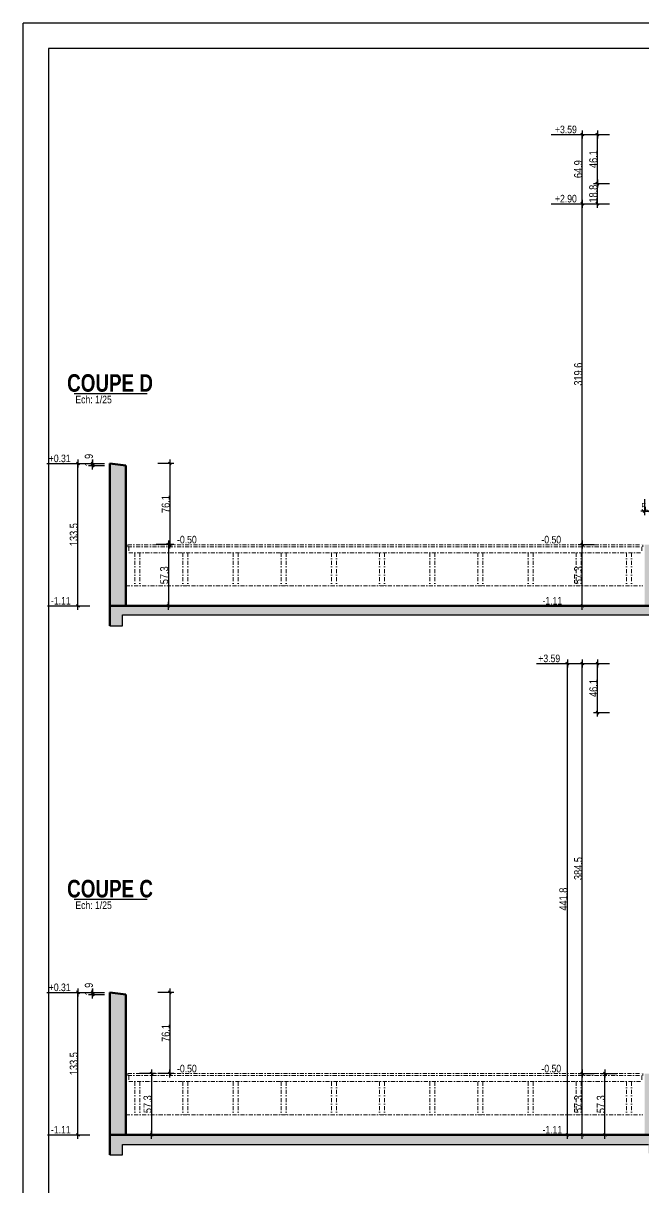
# Model space of a CAD drawing. Header units: millimetres. Extents: x 27344 to 33753, y -41751 to -37578.
# Drawn here: x 27344 to 28506, y -39761 to -37578 of the extents above; entities that cross this region are included whole.
import ezdxf
from ezdxf.enums import TextEntityAlignment as Align

# ---------------------------------------------------------------- set-up
doc = ezdxf.new("R2010")
doc.units = ezdxf.units.MM
doc.linetypes.add('TIRETPTX2', pattern=[50.8, 25.4, -12.7, 0, -12.7])
for name, color, linetype in [('01-Cad  2', 1, 'Continuous'), ('01_cote_gen', 4, 'Continuous'), ('01_poch_BN', 9, 'Continuous'), ('01_texte', 230, 'Continuous'), ('AA_COTES', 2, 'Continuous')]:
    doc.layers.add(name, color=color, linetype=linetype)
doc.layers.add('01_murs_coup', color=5, linetype='Continuous', lineweight=60)
doc.layers.add('01_tram_axes', color=2, linetype='TIRETPTX2', lineweight=9)
doc.styles.add('ARIAL NA', font='ARIALN.TTF')
doc.styles.add('impact', font='impact.ttf')
doc.styles.add('STYLE2', font='ARIALN.TTF')
doc.dimstyles.new('JB25', dxfattribs={"dimscale": 0.1, "dimtxt": 150, "dimasz": 15, "dimexe": 0.1, "dimexo": 0.1, "dimgap": 0.09, "dimtad": 1, "dimdec": 1, "dimlfac": 0.5, "dimdsep": 46, "dimtxsty": 'STYLE2', "dimblk1": 'BOND_G', "dimblk2": 'BOND_D', "dimsah": 1, "dimcen": 1.5, "dimdle": 0.01, "dimse1": 1, "dimse2": 1, "dimclrd": 4, "dimclre": 2, "dimclrt": 6, "dimazin": 2, "dimtfac": 2.333333, "dimtdec": 1, "dimtix": 1, "dimtmove": 2, "dimatfit": 3, "dimldrblk": 'BOND_G', "dimfxl": 1, "dimtolj": 1, "dimtzin": 0, "dimarcsym": 0})

# ---------------------------------------------------------------- blocks, each defined once
blk = doc.blocks.new('BOND_G')
at = {"layer": 'AA_COTES', "color": 0}
for p, q in [((0, -5), (0, 15)), ((5, 0), (-5, 0)), ((1.8, 1.8), (-1.8, -1.8))]:
    blk.add_line(p, q, dxfattribs=at)
blk = doc.blocks.new('BOND_D')
at = {"layer": 'AA_COTES', "color": 0}
for p, q in [((5, 0), (-5, 0)), ((-1.8, -1.8), (1.8, 1.8)), ((0, 5), (0, -15))]:
    blk.add_line(p, q, dxfattribs=at)
blk = doc.blocks.new('*D3656')
at = {"layer": '01_cote_gen', "color": 4, "lineweight": -2, "ltscale": 0.1, "transparency": 16777216}
blk.add_line((27445.8, -39659.8), (27445.8, -39395.9), dxfattribs=at)
at = {"layer": 'Defpoints', "color": 0, "ltscale": 0.1, "transparency": 16777216}
for p in [(27445.8, -39394.4), (27505.6, -39394.4), (27505.6, -39661.3)]:
    blk.add_point(p, dxfattribs=at)
at = {"layer": '01_cote_gen', "color": 4, "lineweight": -2, "ltscale": 0.1, "transparency": 16777216, "xscale": 1.5, "yscale": 1.5, "zscale": 1.5}
for name, p, rotation in [('BOND_D', (27445.8, -39394.4), 90), ('BOND_G', (27445.8, -39661.3), 270)]:
    blk.add_blockref(name, p, dxfattribs=dict(at, rotation=rotation))
at = {"layer": '01_cote_gen', "color": 6, "ltscale": 0.1, "transparency": 16777216, "insert": (27438.1, -39527.9), "char_height": 15, "attachment_point": 5, "rotation": 90, "style": 'STYLE2'}
blk.add_mtext('\\A1;133.5', dxfattribs=at)
blk = doc.blocks.new('*D3657')
at = {"layer": '01_cote_gen', "color": 4, "lineweight": -2, "ltscale": 0.1, "transparency": 16777216}
blk.add_line((27473.3, -39396.6), (27473.3, -39395.9), dxfattribs=at)
at = {"layer": 'Defpoints', "color": 0, "ltscale": 0.1, "transparency": 16777216}
for p in [(27473.3, -39394.4), (27505.6, -39394.4), (27535.7, -39398.1)]:
    blk.add_point(p, dxfattribs=at)
at = {"layer": '01_cote_gen', "color": 4, "lineweight": -2, "ltscale": 0.1, "transparency": 16777216, "xscale": 1.5, "yscale": 1.5, "zscale": 1.5}
for name, p, rotation in [('BOND_D', (27473.3, -39394.4), 90), ('BOND_G', (27473.3, -39398.1), 270)]:
    blk.add_blockref(name, p, dxfattribs=dict(at, rotation=rotation))
at = {"layer": '01_cote_gen', "color": 6, "ltscale": 0.1, "transparency": 16777216, "insert": (27466.3, -39388.2), "char_height": 15, "attachment_point": 5, "rotation": 90, "style": 'STYLE2'}
blk.add_mtext('\\A1;1.9', dxfattribs=at)
blk = doc.blocks.new('*D3658')
at = {"layer": '01_cote_gen', "color": 4, "lineweight": -2, "ltscale": 0.1, "transparency": 16777216}
blk.add_line((27618, -39395.9), (27618, -39545.2), dxfattribs=at)
at = {"layer": 'Defpoints', "color": 0, "ltscale": 0.1, "transparency": 16777216}
for p in [(27505.6, -39394.4), (27606.8, -39546.7), (27618, -39546.7)]:
    blk.add_point(p, dxfattribs=at)
at = {"layer": '01_cote_gen', "color": 4, "lineweight": -2, "ltscale": 0.1, "transparency": 16777216, "xscale": 1.5, "yscale": 1.5, "zscale": 1.5}
for name, p, rotation in [('BOND_G', (27618, -39394.4), 90), ('BOND_D', (27618, -39546.7), 270)]:
    blk.add_blockref(name, p, dxfattribs=dict(at, rotation=rotation))
at = {"layer": '01_cote_gen', "color": 6, "ltscale": 0.1, "transparency": 16777216, "insert": (27610.3, -39470.5), "char_height": 15, "attachment_point": 5, "rotation": 90, "style": 'STYLE2'}
blk.add_mtext('\\A1;76.1', dxfattribs=at)
blk = doc.blocks.new('*D3659')
at = {"layer": '01_cote_gen', "color": 4, "lineweight": -2, "ltscale": 0.1, "transparency": 16777216}
blk.add_line((27583.9, -39548.2), (27583.9, -39659.8), dxfattribs=at)
at = {"layer": 'Defpoints', "color": 0, "ltscale": 0.1, "transparency": 16777216}
for p in [(27596.8, -39546.7), (27579.7, -39661.3), (27583.9, -39661.3)]:
    blk.add_point(p, dxfattribs=at)
at = {"layer": '01_cote_gen', "color": 4, "lineweight": -2, "ltscale": 0.1, "transparency": 16777216, "xscale": 1.5, "yscale": 1.5, "zscale": 1.5}
for name, p, rotation in [('BOND_G', (27583.9, -39546.7), 90), ('BOND_D', (27583.9, -39661.3), 270)]:
    blk.add_blockref(name, p, dxfattribs=dict(at, rotation=rotation))
at = {"layer": '01_cote_gen', "color": 6, "ltscale": 0.1, "transparency": 16777216, "insert": (27576.3, -39604), "char_height": 15, "attachment_point": 5, "rotation": 90, "style": 'STYLE2'}
blk.add_mtext('\\A1;57.3', dxfattribs=at)
blk = doc.blocks.new('*D3660')
at = {"layer": '01_cote_gen', "color": 4, "lineweight": -2, "ltscale": 0.1, "transparency": 16777216}
blk.add_line((28362.8, -39659.8), (28362.8, -38779.2), dxfattribs=at)
at = {"layer": 'Defpoints', "color": 0, "ltscale": 0.1, "transparency": 16777216}
for p in [(28362.8, -38777.7), (28411.9, -38777.7), (28507.6, -39661.3)]:
    blk.add_point(p, dxfattribs=at)
at = {"layer": '01_cote_gen', "color": 4, "lineweight": -2, "ltscale": 0.1, "transparency": 16777216, "xscale": 1.5, "yscale": 1.5, "zscale": 1.5}
for name, p, rotation in [('BOND_D', (28362.8, -38777.7), 90), ('BOND_G', (28362.8, -39661.3), 270)]:
    blk.add_blockref(name, p, dxfattribs=dict(at, rotation=rotation))
at = {"layer": '01_cote_gen', "color": 6, "ltscale": 0.1, "transparency": 16777216, "insert": (28355.2, -39219.5), "char_height": 15, "attachment_point": 5, "rotation": 90, "style": 'STYLE2'}
blk.add_mtext('\\A1;441.8', dxfattribs=at)
blk = doc.blocks.new('*D3661')
at = {"layer": '01_cote_gen', "color": 4, "lineweight": -2, "ltscale": 0.1, "transparency": 16777216}
blk.add_line((28433.1, -39659.8), (28433.1, -39548.2), dxfattribs=at)
at = {"layer": 'Defpoints', "color": 0, "ltscale": 0.1, "transparency": 16777216}
for p in [(28433.1, -39546.7), (29002, -39546.7), (28449.5, -39661.3)]:
    blk.add_point(p, dxfattribs=at)
at = {"layer": '01_cote_gen', "color": 4, "lineweight": -2, "ltscale": 0.1, "transparency": 16777216, "xscale": 1.5, "yscale": 1.5, "zscale": 1.5}
for name, p, rotation in [('BOND_D', (28433.1, -39546.7), 90), ('BOND_G', (28433.1, -39661.3), 270)]:
    blk.add_blockref(name, p, dxfattribs=dict(at, rotation=rotation))
at = {"layer": '01_cote_gen', "color": 6, "ltscale": 0.1, "transparency": 16777216, "insert": (28425.4, -39604), "char_height": 15, "attachment_point": 5, "rotation": 90, "style": 'STYLE2'}
blk.add_mtext('\\A1;57.3', dxfattribs=at)
blk = doc.blocks.new('*D3540')
at = {"layer": '01_cote_gen', "color": 4, "lineweight": -2, "ltscale": 0.1, "transparency": 16777216}
blk.add_line((28390.7, -39659.8), (28390.7, -39548.2), dxfattribs=at)
at = {"layer": 'Defpoints', "color": 0, "ltscale": 0.1, "transparency": 16777216}
for p in [(28390.7, -39546.7), (28445.7, -39546.7), (28445.7, -39661.3)]:
    blk.add_point(p, dxfattribs=at)
at = {"layer": '01_cote_gen', "color": 4, "lineweight": -2, "ltscale": 0.1, "transparency": 16777216, "xscale": 1.5, "yscale": 1.5, "zscale": 1.5}
for name, p, rotation in [('BOND_D', (28390.7, -39546.7), 90), ('BOND_G', (28390.7, -39661.3), 270)]:
    blk.add_blockref(name, p, dxfattribs=dict(at, rotation=rotation))
at = {"layer": '01_cote_gen', "color": 6, "ltscale": 0.1, "transparency": 16777216, "insert": (28383, -39604), "char_height": 15, "attachment_point": 5, "rotation": 90, "style": 'STYLE2'}
blk.add_mtext('\\A1;57.3', dxfattribs=at)
blk = doc.blocks.new('*D3662')
at = {"layer": '01_cote_gen', "color": 4, "lineweight": -2, "ltscale": 0.1, "transparency": 16777216}
blk.add_line((28390.7, -39545.2), (28390.7, -38779.2), dxfattribs=at)
at = {"layer": 'Defpoints', "color": 0, "ltscale": 0.1, "transparency": 16777216}
for p in [(28390.7, -38777.7), (28411.9, -38777.7), (28437.7, -39546.7)]:
    blk.add_point(p, dxfattribs=at)
at = {"layer": '01_cote_gen', "color": 4, "lineweight": -2, "ltscale": 0.1, "transparency": 16777216, "xscale": 1.5, "yscale": 1.5, "zscale": 1.5}
for name, p, rotation in [('BOND_D', (28390.7, -38777.7), 90), ('BOND_G', (28390.7, -39546.7), 270)]:
    blk.add_blockref(name, p, dxfattribs=dict(at, rotation=rotation))
at = {"layer": '01_cote_gen', "color": 6, "ltscale": 0.1, "transparency": 16777216, "insert": (28383, -39162.2), "char_height": 15, "attachment_point": 5, "rotation": 90, "style": 'STYLE2'}
blk.add_mtext('\\A1;384.5', dxfattribs=at)
blk = doc.blocks.new('*D3663')
at = {"layer": '01_cote_gen', "color": 4, "lineweight": -2, "ltscale": 0.1, "transparency": 16777216}
blk.add_line((28419.1, -38868.4), (28419.1, -38779.2), dxfattribs=at)
at = {"layer": 'Defpoints', "color": 0, "ltscale": 0.1, "transparency": 16777216}
for p in [(28419.1, -38777.7), (28507.6, -38777.7), (28541.4, -38869.9)]:
    blk.add_point(p, dxfattribs=at)
at = {"layer": '01_cote_gen', "color": 4, "lineweight": -2, "ltscale": 0.1, "transparency": 16777216, "xscale": 1.5, "yscale": 1.5, "zscale": 1.5}
for name, p, rotation in [('BOND_D', (28419.1, -38777.7), 90), ('BOND_G', (28419.1, -38869.9), 270)]:
    blk.add_blockref(name, p, dxfattribs=dict(at, rotation=rotation))
at = {"layer": '01_cote_gen', "color": 6, "ltscale": 0.1, "transparency": 16777216, "insert": (28411.5, -38823.8), "char_height": 15, "attachment_point": 5, "rotation": 90, "style": 'STYLE2'}
blk.add_mtext('\\A1;46.1', dxfattribs=at)
blk = doc.blocks.new('*D3666')
at = {"layer": '01_cote_gen', "color": 4, "lineweight": -2, "ltscale": 0.1, "transparency": 16777216}
blk.add_line((27445.8, -38668.2), (27445.8, -38404.3), dxfattribs=at)
at = {"layer": 'Defpoints', "color": 0, "ltscale": 0.1, "transparency": 16777216}
for p in [(27445.8, -38402.8), (27505.6, -38402.8), (27505.6, -38669.7)]:
    blk.add_point(p, dxfattribs=at)
at = {"layer": '01_cote_gen', "color": 4, "lineweight": -2, "ltscale": 0.1, "transparency": 16777216, "xscale": 1.5, "yscale": 1.5, "zscale": 1.5}
for name, p, rotation in [('BOND_D', (27445.8, -38402.8), 90), ('BOND_G', (27445.8, -38669.7), 270)]:
    blk.add_blockref(name, p, dxfattribs=dict(at, rotation=rotation))
at = {"layer": '01_cote_gen', "color": 6, "ltscale": 0.1, "transparency": 16777216, "insert": (27438.1, -38536.2), "char_height": 15, "attachment_point": 5, "rotation": 90, "style": 'STYLE2'}
blk.add_mtext('\\A1;133.5', dxfattribs=at)
blk = doc.blocks.new('*D3667')
at = {"layer": '01_cote_gen', "color": 4, "lineweight": -2, "ltscale": 0.1, "transparency": 16777216}
blk.add_line((27473.3, -38405), (27473.3, -38404.3), dxfattribs=at)
at = {"layer": 'Defpoints', "color": 0, "ltscale": 0.1, "transparency": 16777216}
for p in [(27473.3, -38402.8), (27505.6, -38402.8), (27535.7, -38406.5)]:
    blk.add_point(p, dxfattribs=at)
at = {"layer": '01_cote_gen', "color": 4, "lineweight": -2, "ltscale": 0.1, "transparency": 16777216, "xscale": 1.5, "yscale": 1.5, "zscale": 1.5}
for name, p, rotation in [('BOND_D', (27473.3, -38402.8), 90), ('BOND_G', (27473.3, -38406.5), 270)]:
    blk.add_blockref(name, p, dxfattribs=dict(at, rotation=rotation))
at = {"layer": '01_cote_gen', "color": 6, "ltscale": 0.1, "transparency": 16777216, "insert": (27466.3, -38396.6), "char_height": 15, "attachment_point": 5, "rotation": 90, "style": 'STYLE2'}
blk.add_mtext('\\A1;1.9', dxfattribs=at)
blk = doc.blocks.new('*D3668')
at = {"layer": '01_cote_gen', "color": 4, "lineweight": -2, "ltscale": 0.1, "transparency": 16777216}
blk.add_line((27618, -38404.3), (27618, -38553.5), dxfattribs=at)
at = {"layer": 'Defpoints', "color": 0, "ltscale": 0.1, "transparency": 16777216}
for p in [(27505.6, -38402.8), (27606.8, -38555), (27618, -38555)]:
    blk.add_point(p, dxfattribs=at)
at = {"layer": '01_cote_gen', "color": 4, "lineweight": -2, "ltscale": 0.1, "transparency": 16777216, "xscale": 1.5, "yscale": 1.5, "zscale": 1.5}
for name, p, rotation in [('BOND_G', (27618, -38402.8), 90), ('BOND_D', (27618, -38555), 270)]:
    blk.add_blockref(name, p, dxfattribs=dict(at, rotation=rotation))
at = {"layer": '01_cote_gen', "color": 6, "ltscale": 0.1, "transparency": 16777216, "insert": (27610.3, -38478.9), "char_height": 15, "attachment_point": 5, "rotation": 90, "style": 'STYLE2'}
blk.add_mtext('\\A1;76.1', dxfattribs=at)
blk = doc.blocks.new('*D3669')
at = {"layer": '01_cote_gen', "color": 4, "lineweight": -2, "ltscale": 0.1, "transparency": 16777216}
blk.add_line((27615.2, -38556.5), (27615.2, -38668.2), dxfattribs=at)
at = {"layer": 'Defpoints', "color": 0, "ltscale": 0.1, "transparency": 16777216}
for p in [(27596.8, -38555), (27611, -38669.7), (27615.2, -38669.7)]:
    blk.add_point(p, dxfattribs=at)
at = {"layer": '01_cote_gen', "color": 4, "lineweight": -2, "ltscale": 0.1, "transparency": 16777216, "xscale": 1.5, "yscale": 1.5, "zscale": 1.5}
for name, p, rotation in [('BOND_G', (27615.2, -38555), 90), ('BOND_D', (27615.2, -38669.7), 270)]:
    blk.add_blockref(name, p, dxfattribs=dict(at, rotation=rotation))
at = {"layer": '01_cote_gen', "color": 6, "ltscale": 0.1, "transparency": 16777216, "insert": (27607.5, -38612.4), "char_height": 15, "attachment_point": 5, "rotation": 90, "style": 'STYLE2'}
blk.add_mtext('\\A1;57.3', dxfattribs=at)
blk = doc.blocks.new('*D3545')
at = {"layer": '01_cote_gen', "color": 4, "lineweight": -2, "ltscale": 0.1, "transparency": 16777216}
blk.add_line((28390.7, -38668.2), (28390.7, -38556.5), dxfattribs=at)
at = {"layer": 'Defpoints', "color": 0, "ltscale": 0.1, "transparency": 16777216}
for p in [(28390.7, -38555), (28445.7, -38555), (28445.7, -38669.7)]:
    blk.add_point(p, dxfattribs=at)
at = {"layer": '01_cote_gen', "color": 4, "lineweight": -2, "ltscale": 0.1, "transparency": 16777216, "xscale": 1.5, "yscale": 1.5, "zscale": 1.5}
for name, p, rotation in [('BOND_D', (28390.7, -38555), 90), ('BOND_G', (28390.7, -38669.7), 270)]:
    blk.add_blockref(name, p, dxfattribs=dict(at, rotation=rotation))
at = {"layer": '01_cote_gen', "color": 6, "ltscale": 0.1, "transparency": 16777216, "insert": (28383, -38612.4), "char_height": 15, "attachment_point": 5, "rotation": 90, "style": 'STYLE2'}
blk.add_mtext('\\A1;57.3', dxfattribs=at)
blk = doc.blocks.new('*D3735')
at = {"layer": '01_cote_gen', "color": 4, "lineweight": -2, "ltscale": 0.1, "transparency": 16777216}
for p, q in [((28506.1, -38492), (28504.6, -38492)), ((28507.6, -38492), (28518.8, -38492)), ((28520.3, -38492), (28521.8, -38492))]:
    blk.add_line(p, q, dxfattribs=at)
at = {"layer": 'Defpoints', "color": 0, "ltscale": 0.1, "transparency": 16777216}
for p in [(28518.8, -38492), (28507.6, -38555), (28518.8, -38555)]:
    blk.add_point(p, dxfattribs=at)
at = {"layer": '01_cote_gen', "color": 4, "lineweight": -2, "ltscale": 0.1, "transparency": 16777216, "xscale": 1.5, "yscale": 1.5, "zscale": 1.5}
blk.add_blockref('BOND_G', (28507.6, -38492), dxfattribs=at)
at = {"layer": '01_cote_gen', "color": 4, "lineweight": -2, "ltscale": 0.1, "transparency": 16777216, "xscale": 1.5, "yscale": 1.5, "zscale": 1.5, "rotation": 180}
blk.add_blockref('BOND_D', (28518.8, -38492), dxfattribs=at)
at = {"layer": '01_cote_gen', "color": 6, "ltscale": 0.1, "transparency": 16777216, "insert": (28513.2, -38484.3), "char_height": 15, "attachment_point": 5, "style": 'STYLE2'}
blk.add_mtext('\\A1;5.6', dxfattribs=at)
blk = doc.blocks.new('*D3740')
at = {"layer": '01_cote_gen', "color": 4, "lineweight": -2, "ltscale": 0.1, "transparency": 16777216}
blk.add_line((28390.7, -38553.5), (28390.7, -37917.3), dxfattribs=at)
at = {"layer": 'Defpoints', "color": 0, "ltscale": 0.1, "transparency": 16777216}
for p in [(28390.7, -37915.8), (28578.2, -37915.8), (28457, -38555)]:
    blk.add_point(p, dxfattribs=at)
at = {"layer": '01_cote_gen', "color": 4, "lineweight": -2, "ltscale": 0.1, "transparency": 16777216, "xscale": 1.5, "yscale": 1.5, "zscale": 1.5}
for name, p, rotation in [('BOND_D', (28390.7, -37915.8), 90), ('BOND_G', (28390.7, -38555), 270)]:
    blk.add_blockref(name, p, dxfattribs=dict(at, rotation=rotation))
at = {"layer": '01_cote_gen', "color": 6, "ltscale": 0.1, "transparency": 16777216, "insert": (28383, -38235.4), "char_height": 15, "attachment_point": 5, "rotation": 90, "style": 'STYLE2'}
blk.add_mtext('\\A1;319.6', dxfattribs=at)
blk = doc.blocks.new('*D3741')
at = {"layer": '01_cote_gen', "color": 4, "lineweight": -2, "ltscale": 0.1, "transparency": 16777216}
blk.add_line((28390.7, -37914.3), (28390.7, -37787.6), dxfattribs=at)
at = {"layer": 'Defpoints', "color": 0, "ltscale": 0.1, "transparency": 16777216}
for p in [(28390.7, -37786.1), (28507.6, -37786.1), (28581.8, -37915.8)]:
    blk.add_point(p, dxfattribs=at)
at = {"layer": '01_cote_gen', "color": 4, "lineweight": -2, "ltscale": 0.1, "transparency": 16777216, "xscale": 1.5, "yscale": 1.5, "zscale": 1.5}
for name, p, rotation in [('BOND_D', (28390.7, -37786.1), 90), ('BOND_G', (28390.7, -37915.8), 270)]:
    blk.add_blockref(name, p, dxfattribs=dict(at, rotation=rotation))
at = {"layer": '01_cote_gen', "color": 6, "ltscale": 0.1, "transparency": 16777216, "insert": (28383, -37851), "char_height": 15, "attachment_point": 5, "rotation": 90, "style": 'STYLE2'}
blk.add_mtext('\\A1;64.9', dxfattribs=at)
blk = doc.blocks.new('*D3742')
at = {"layer": '01_cote_gen', "color": 4, "lineweight": -2, "ltscale": 0.1, "transparency": 16777216}
blk.add_line((28419, -37914.3), (28419, -37879.7), dxfattribs=at)
at = {"layer": 'Defpoints', "color": 0, "ltscale": 0.1, "transparency": 16777216}
for p in [(28419, -37878.2), (28583, -37878.2), (28583, -37915.8)]:
    blk.add_point(p, dxfattribs=at)
at = {"layer": '01_cote_gen', "color": 4, "lineweight": -2, "ltscale": 0.1, "transparency": 16777216, "xscale": 1.5, "yscale": 1.5, "zscale": 1.5}
for name, p, rotation in [('BOND_D', (28419, -37878.2), 90), ('BOND_G', (28419, -37915.8), 270)]:
    blk.add_blockref(name, p, dxfattribs=dict(at, rotation=rotation))
at = {"layer": '01_cote_gen', "color": 6, "ltscale": 0.1, "transparency": 16777216, "insert": (28411.3, -37897), "char_height": 15, "attachment_point": 5, "rotation": 90, "style": 'STYLE2'}
blk.add_mtext('\\A1;18.8', dxfattribs=at)
blk = doc.blocks.new('*D3592')
at = {"layer": '01_cote_gen', "color": 4, "lineweight": -2, "ltscale": 0.1, "transparency": 16777216}
blk.add_line((28419, -37876.7), (28419, -37787.6), dxfattribs=at)
at = {"layer": 'Defpoints', "color": 0, "ltscale": 0.1, "transparency": 16777216}
for p in [(28411.9, -37786.1), (28419, -37786.1), (28440.1, -37878.2)]:
    blk.add_point(p, dxfattribs=at)
at = {"layer": '01_cote_gen', "color": 4, "lineweight": -2, "ltscale": 0.1, "transparency": 16777216, "xscale": 1.5, "yscale": 1.5, "zscale": 1.5}
for name, p, rotation in [('BOND_D', (28419, -37786.1), 90), ('BOND_G', (28419, -37878.2), 270)]:
    blk.add_blockref(name, p, dxfattribs=dict(at, rotation=rotation))
at = {"layer": '01_cote_gen', "color": 6, "ltscale": 0.1, "transparency": 16777216, "insert": (28411.3, -37832.2), "char_height": 15, "attachment_point": 5, "rotation": 90, "style": 'STYLE2'}
blk.add_mtext('\\A1;46.1', dxfattribs=at)

msp = doc.modelspace()

# ---------------------------------------------------------------- hatches: boundary and pattern name
at = {"layer": '01_poch_BN', "ltscale": 0.1}
h = msp.add_hatch(color=256, dxfattribs=at)
h.dxf.hatch_style = 1
h.paths.add_polyline_path([(30107.5, -37977.89), (30077.42, -37981.65), (30077.42, -38009.85), (29720.22, -38009.85), (29720.22, -38047.45), (30077.42, -38047.45), (30107.5, -38047.45)])
h.paths.add_polyline_path([(30107.5, -38474.21), (30077.42, -38470.45), (30077.42, -38757.01), (30107.5, -38757.01), (30107.5, -38669.73)])
h.paths.add_polyline_path([(30133.82, -38611.45), (30111.26, -38607.69), (30111.26, -38669.73), (30133.82, -38669.73)])
h.paths.add_polyline_path([(30201.87, -38669.73), (30111.26, -38669.73), (30111.26, -38707.2), (30130.89, -38707.2), (30130.89, -38689.32), (30201.87, -38689.32)])
h.paths.add_polyline_path([(29754.03, -38675.37), (29400.55, -38675.37), (29400.55, -38751.05), (29438.15, -38751.05), (29438.15, -38712.97), (29754.03, -38712.97)])
h.paths.add_polyline_path([(29269.02, -38555.05), (28940.02, -38555.05), (28940.02, -38669.73), (28977.62, -38669.73), (28977.62, -38592.65), (29269.02, -38592.65)])
h.paths.add_polyline_path([(28977.62, -38669.73), (27505.58, -38669.73), (27505.58, -38707.2), (27529.36, -38707.2), (27529.36, -38686.69), (28953.89, -38686.69), (28953.89, -38706.25), (28977.62, -38706.25)])
h.paths.add_polyline_path([(28541.39, -38560.69), (28518.83, -38560.69), (28518.83, -38555.05), (28507.55, -38555.05), (28507.55, -38669.73), (28541.39, -38669.73)])
h.paths.add_polyline_path([(27535.66, -38406.53), (27505.58, -38402.77), (27505.58, -38669.73), (27535.66, -38669.73)])
h = msp.add_hatch(color=256, dxfattribs=at)
h.dxf.hatch_style = 1
h.paths.add_polyline_path([(28541.39, -39546.66), (28507.55, -39546.66), (28507.55, -39661.34), (28541.39, -39661.34)])
h.paths.add_polyline_path([(28541.39, -39661.34), (28507.55, -39661.34), (27505.58, -39661.34), (27505.58, -39698.81), (27529.24, -39698.81), (27529.24, -39679.63), (28514.67, -39679.63), (28514.67, -39696.34), (28541.39, -39696.34)])
h.paths.add_polyline_path([(27535.66, -39398.14), (27505.58, -39394.38), (27505.58, -39661.34), (27535.66, -39661.34)])

# ---------------------------------------------------------------- linework, layer by layer
at = {"layer": '01-Cad  2'}
for p, q in [((33752.9, -37577.58), (27343.51, -37577.58)), ((27343.51, -41751.18), (27343.51, -37577.58)), ((33705.9, -37624.58), (27390.51, -37624.58)), ((27390.51, -37624.58), (27390.51, -41704.18))]:
    msp.add_line(p, q, dxfattribs=at)
at = {"layer": '01_murs_coup'}
for p, q in [((27505.58, -38402.77), (27535.66, -38406.53)), ((27505.58, -38402.77), (27505.58, -38669.73)), ((27535.66, -38406.53), (27535.66, -38669.73)), ((27505.58, -38669.73), (28977.62, -38669.73)), ((27505.58, -38669.73), (27505.58, -38707.2)), ((27505.58, -39394.38), (27535.66, -39398.14)), ((27505.58, -39394.38), (27505.58, -39661.34)), ((27535.66, -39398.14), (27535.66, -39661.34)), ((27505.58, -39661.34), (28541.39, -39661.34)), ((27505.58, -39661.34), (27505.58, -39698.81))]:
    msp.add_line(p, q, dxfattribs=at)
at = {"layer": '01_poch_BN', "ltscale": 0.1}
for p, q in [((27529.36, -38707.2), (27529.36, -38686.69)), ((27529.36, -38686.69), (28953.89, -38686.69)), ((27505.58, -38707.2), (27529.36, -38707.2)), ((27529.24, -39698.81), (27529.24, -39679.63)), ((27529.24, -39679.63), (28514.67, -39679.63)), ((27505.58, -39698.81), (27529.24, -39698.81))]:
    msp.add_line(p, q, dxfattribs=at)
at = {"layer": '01_texte'}
for p, q in [((28332.1, -37786.13), (28383.65, -37786.13)), ((28332.1, -37915.85), (28383.65, -37915.85)), ((27438.48, -38271.69), (27575.35, -38271.69)), ((27387.7, -38402.77), (27439.25, -38402.77)), ((27388.78, -38669.73), (27438.73, -38669.73)), ((28304.76, -38777.74), (28356.31, -38777.74)), ((27438.48, -39219.71), (27575.35, -39219.71)), ((27387.7, -39394.38), (27439.25, -39394.38)), ((27388.78, -39661.34), (27438.73, -39661.34))]:
    msp.add_line(p, q, dxfattribs=at)
at = {"layer": '01_tram_axes', "ltscale": 0.3}
for p, q in [((27539.42, -38555.05), (27539.42, -38558.81)), ((27539.42, -38555.05), (28503.79, -38555.05)), ((27539.42, -38558.81), (28503.79, -38558.81)), ((27541.3, -38558.81), (27541.3, -38570.09)), ((27541.3, -38570.09), (28501.91, -38570.09)), ((27552.18, -38570.09), (27552.18, -38632.13)), ((27561.58, -38570.09), (27561.58, -38632.13)), ((27642.42, -38570.09), (27642.42, -38632.13)), ((27651.82, -38570.09), (27651.82, -38632.13)), ((27736.42, -38570.09), (27736.42, -38632.13)), ((27745.82, -38570.09), (27745.82, -38632.13)), ((27826.66, -38570.09), (27826.66, -38632.13)), ((27836.06, -38570.09), (27836.06, -38632.13)), ((27920.66, -38570.09), (27920.66, -38632.13)), ((27930.06, -38570.09), (27930.06, -38632.13)), ((28010.9, -38570.09), (28010.9, -38632.13)), ((28020.3, -38570.09), (28020.3, -38632.13)), ((28104.9, -38570.09), (28104.9, -38632.13)), ((28114.3, -38570.09), (28114.3, -38632.13)), ((28195.14, -38570.09), (28195.14, -38632.13)), ((28204.54, -38570.09), (28204.54, -38632.13)), ((28289.14, -38570.09), (28289.14, -38632.13)), ((28298.54, -38570.09), (28298.54, -38632.13)), ((28379.38, -38570.09), (28379.38, -38632.13)), ((28388.78, -38570.09), (28388.78, -38632.13)), ((28473.38, -38570.09), (28473.38, -38632.13)), ((28482.78, -38570.09), (28482.78, -38632.13)), ((28501.91, -38558.81), (28501.91, -38570.09)), ((28503.79, -38555.05), (28503.79, -38558.81)), ((27535.66, -38632.13), (28503.79, -38632.13)), ((27539.42, -39546.66), (27539.42, -39550.42)), ((27539.42, -39546.66), (28503.79, -39546.66)), ((27539.42, -39550.42), (28503.79, -39550.42)), ((27541.3, -39550.42), (27541.3, -39561.7)), ((28501.91, -39550.42), (28501.91, -39561.7)), ((28503.79, -39546.66), (28503.79, -39550.42)), ((27541.3, -39561.7), (28501.91, -39561.7)), ((27552.18, -39561.7), (27552.18, -39623.74)), ((27561.58, -39561.7), (27561.58, -39623.74)), ((27642.42, -39561.7), (27642.42, -39623.74)), ((27651.82, -39561.7), (27651.82, -39623.74)), ((27736.42, -39561.7), (27736.42, -39623.74)), ((27745.82, -39561.7), (27745.82, -39623.74)), ((27826.66, -39561.7), (27826.66, -39623.74)), ((27836.06, -39561.7), (27836.06, -39623.74)), ((27920.66, -39561.7), (27920.66, -39623.74)), ((27930.06, -39561.7), (27930.06, -39623.74)), ((28010.9, -39561.7), (28010.9, -39623.74)), ((28020.3, -39561.7), (28020.3, -39623.74)), ((28104.9, -39561.7), (28104.9, -39623.74)), ((28114.3, -39561.7), (28114.3, -39623.74)), ((28195.14, -39561.7), (28195.14, -39623.74)), ((28204.54, -39561.7), (28204.54, -39623.74)), ((28289.14, -39561.7), (28289.14, -39623.74)), ((28298.54, -39561.7), (28298.54, -39623.74)), ((28379.38, -39561.7), (28379.38, -39623.74)), ((28388.78, -39561.7), (28388.78, -39623.74)), ((28473.38, -39561.7), (28473.38, -39623.74)), ((28482.78, -39561.7), (28482.78, -39623.74)), ((27535.66, -39623.74), (28503.79, -39623.74))]:
    msp.add_line(p, q, dxfattribs=at)

# ---------------------------------------------------------------- texts
at = {"layer": '01_texte'}
for s, style, p in [('+3.59', 'ARIAL NA', (28339.5, -37783.67)), ('+2.90', 'ARIAL NA', (28339.5, -37913.39)), ('Ech: 1/25', 'STYLE2', (27441.05, -38289.93)), ('+0.31', 'ARIAL NA', (27391.25, -38400.31)), ('-0.50', 'ARIAL NA', (27631.55, -38552.59)), ('-0.50', 'ARIAL NA', (28314.13, -38552.59)), ('-1.11', 'ARIAL NA', (27395.4, -38667.27)), ('-1.11', 'ARIAL NA', (28316.12, -38667.27)), ('+3.59', 'ARIAL NA', (28308.31, -38775.28)), ('Ech: 1/25', 'STYLE2', (27441.05, -39237.95)), ('+0.31', 'ARIAL NA', (27391.25, -39391.92)), ('-0.50', 'ARIAL NA', (27631.55, -39544.2)), ('-0.50', 'ARIAL NA', (28314.13, -39544.2)), ('-1.11', 'ARIAL NA', (27395.4, -39658.88)), ('-1.11', 'ARIAL NA', (28316.12, -39658.88))]:
    msp.add_text(s, height=14.1, dxfattribs=dict(at, style=style)).set_placement(p)
at = {"layer": '01_texte', "style": 'impact'}
for s, p in [('COUPE D', (27505.99, -38251.86)), ('COUPE C', (27505.99, -39199.88))]:
    msp.add_text(s, height=32.9, dxfattribs=at).set_placement(p, align=Align.MIDDLE)

# ---------------------------------------------------------------- dimensions: what is measured, and where the dimension line sits
at = {"layer": '01_cote_gen', "ltscale": 0.1}
for base, p1, p2, picture, middle in [((28390.7, -37786.13), (28581.8, -37915.85), (28507.55, -37786.13), '*D3741', (28383.04, -37850.99)), ((28418.98, -37786.13), (28440.13, -37878.25), (28411.85, -37786.13), '*D3592', (28411.31, -37832.19)), ((28418.98, -37878.25), (28582.99, -37915.85), (28582.99, -37878.25), '*D3742', (28411.31, -37897.05)), ((28390.7, -37915.85), (28457.01, -38555.05), (28578.24, -37915.85), '*D3740', (28383.04, -38235.45)), ((27445.78, -38402.77), (27505.58, -38669.73), (27505.58, -38402.77), '*D3666', (27438.11, -38536.25)), ((27617.98, -38555.05), (27505.58, -38402.77), (27606.84, -38555.05), '*D3668', (27610.31, -38478.91)), ((27615.16, -38669.73), (27596.83, -38555.05), (27610.98, -38669.73), '*D3669', (27607.49, -38612.39)), ((28390.7, -38555.05), (28445.74, -38669.73), (28445.74, -38555.05), '*D3545', (28383.04, -38612.39)), ((28362.84, -38777.74), (28507.55, -39661.34), (28411.85, -38777.74), '*D3660', (28355.17, -39219.54)), ((28390.7, -38777.74), (28437.69, -39546.66), (28411.85, -38777.74), '*D3662', (28383.04, -39162.2)), ((28419.13, -38777.74), (28541.39, -38869.86), (28507.55, -38777.74), '*D3663', (28411.46, -38823.8)), ((27445.78, -39394.38), (27505.58, -39661.34), (27505.58, -39394.38), '*D3656', (27438.11, -39527.86)), ((27617.98, -39546.66), (27505.58, -39394.38), (27606.84, -39546.66), '*D3658', (27610.31, -39470.52)), ((27583.93, -39661.34), (27596.83, -39546.66), (27579.75, -39661.34), '*D3659', (27576.26, -39604)), ((28390.7, -39546.66), (28445.74, -39661.34), (28445.74, -39546.66), '*D3540', (28383.04, -39604)), ((28433.09, -39546.66), (28449.45, -39661.34), (29001.99, -39546.66), '*D3661', (28425.42, -39604))]:
    dim = msp.add_linear_dim(base=base, p1=p1, p2=p2, angle=90, dimstyle='JB25', dxfattribs=at)
    dim.commit()
    dim.dimension.update_dxf_attribs({"geometry": picture, "text_midpoint": middle})
for base, p1, p2, picture, middle in [((27473.34, -38402.77), (27535.66, -38406.53), (27505.58, -38402.77), '*D3667', (27466.26, -38396.57)), ((27473.34, -39394.38), (27535.66, -39398.14), (27505.58, -39394.38), '*D3657', (27466.26, -39388.19))]:
    dim = msp.add_linear_dim(base=base, p1=p1, p2=p2, angle=90, dimstyle='JB25', dxfattribs=at)
    dim.commit()
    dim.dimension.update_dxf_attribs({"geometry": picture, "text_midpoint": middle, "dimtype": 160})
dim = msp.add_linear_dim(base=(28518.83, -38491.97), p1=(28507.55, -38555.05), p2=(28518.83, -38555.05), dimstyle='JB25', dxfattribs=at)
dim.commit()
dim.dimension.update_dxf_attribs({"geometry": '*D3735', "text_midpoint": (28513.19, -38484.3)})

doc.saveas('drawing.dxf')
